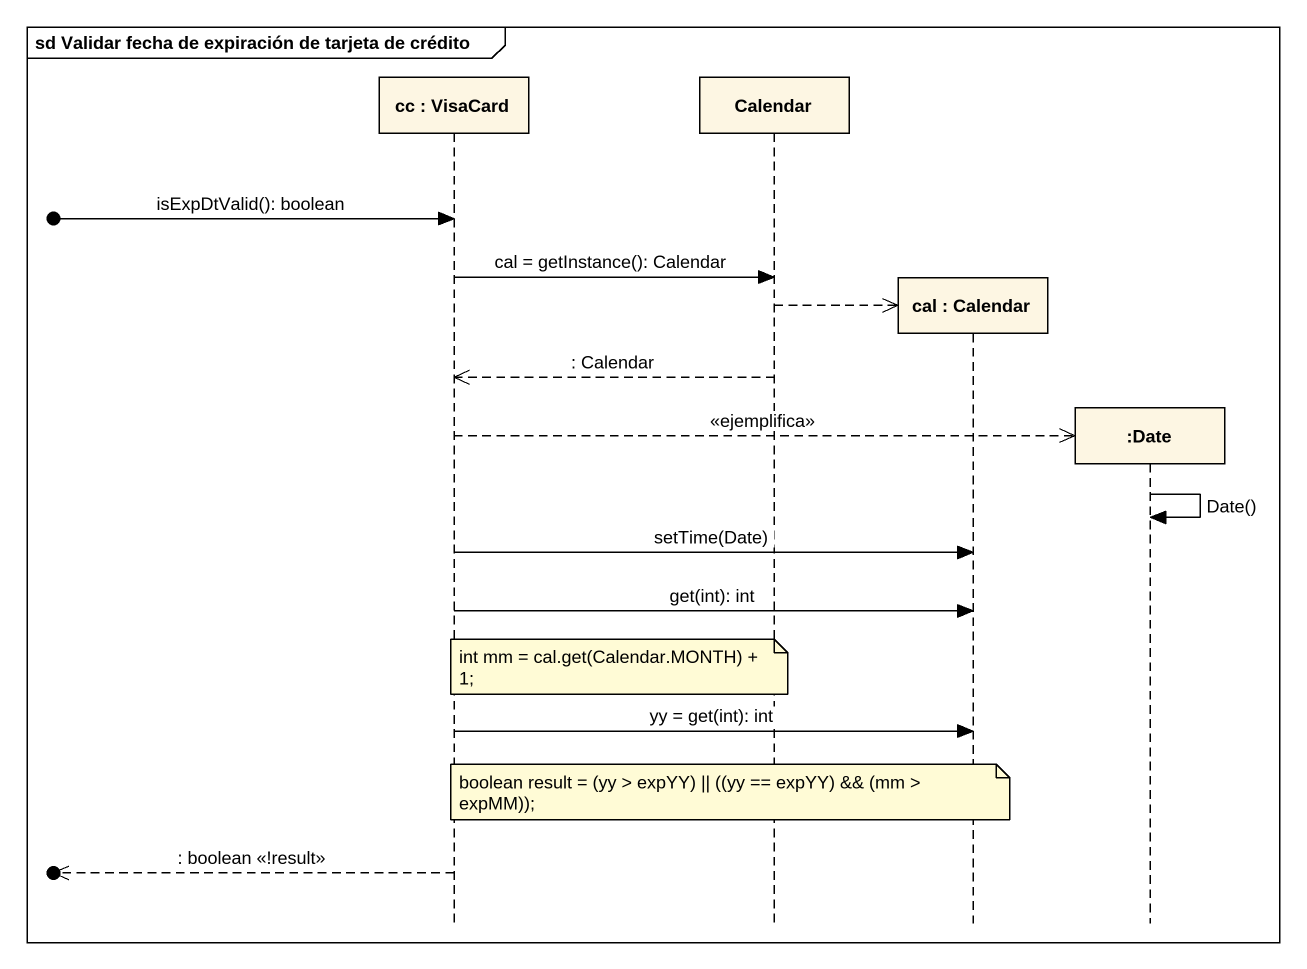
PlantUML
@startuml
mainframe sd Validar fecha de expiración de tarjeta de crédito
hide footbox
participant "cc : VisaCard" as cc
participant Calendar
participant "cal : Calendar" as cal
participant ":Date" as Date

[o-> cc : isExpDtValid(): boolean
cc -> Calendar : cal = getInstance(): Calendar
Calendar -->> cal **
Calendar -->> cc : : Calendar
cc -->> Date ** : <<ejemplifica>>
Date -> Date : Date()
cc -> cal : setTime(Date)
cc -> cal : get(int): int
note over Calendar : int mm = cal.get(Calendar.MONTH) + 1;
cc -> cal : yy = get(int): int
note over Calendar : boolean result = (yy > expYY) || ((yy == expYY) && (mm > expMM));
[o<<-- cc : : boolean <<!result>>
@enduml
